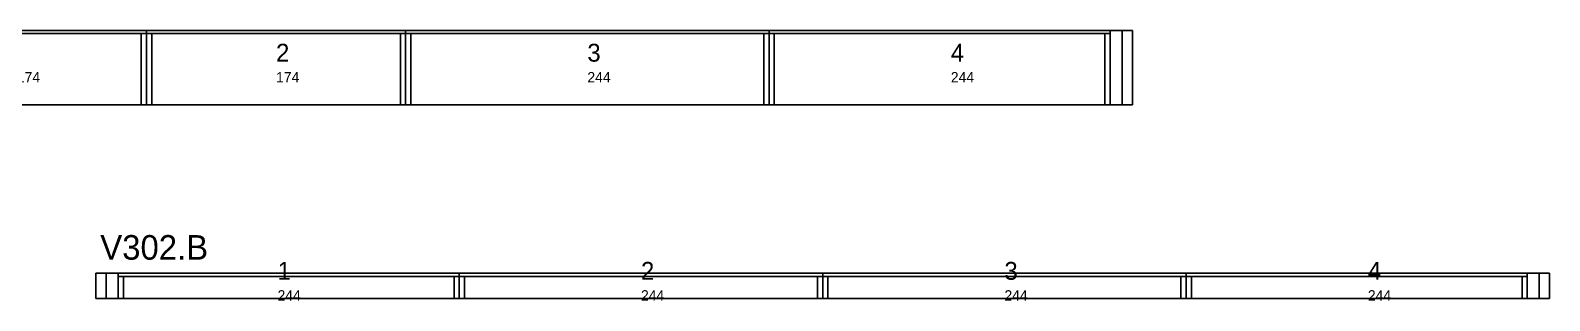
# Model space of a CAD drawing. Header units: metres. Extents: x -10 to 74425, y -2037 to 26.
# Drawn here: x 13459 to 14479, y -1976 to -1794 of the extents above; entities that cross this region are included whole.
import ezdxf

# ---------------------------------------------------------------- set-up
doc = ezdxf.new("R2010")
doc.units = ezdxf.units.M
doc.layers.add('VIGAS', color=7, linetype='Continuous')

msp = doc.modelspace()

# ---------------------------------------------------------------- linework, layer by layer
at = {"layer": 'VIGAS'}
for p, q in [((13363, -1794), (13537, -1794)), ((13537, -1844), (13537, -1794)), ((13537, -1844), (13537, -1794)), ((13537, -1794), (13711, -1794)), ((13537, -1844), (13537, -1794)), ((13537, -1844), (13537, -1794)), ((13537, -1844), (13537, -1794)), ((13711, -1844), (13711, -1794)), ((13711, -1844), (13711, -1794)), ((13711, -1794), (13955, -1794)), ((13711, -1844), (13711, -1794)), ((13711, -1844), (13711, -1794)), ((13711, -1844), (13711, -1794)), ((13955, -1844), (13955, -1794)), ((13955, -1844), (13955, -1794)), ((13955, -1794), (14199, -1794)), ((13955, -1844), (13955, -1794)), ((13955, -1844), (13955, -1794)), ((13955, -1844), (13955, -1794)), ((14184, -1844), (14184, -1794)), ((14192, -1844), (14192, -1794)), ((14199, -1844), (14199, -1794)), ((13378, -1796.2), (13537, -1796.2)), ((13533.5, -1844), (13533.5, -1796.2)), ((13537, -1796.2), (13711, -1796.2)), ((13540.5, -1844), (13540.5, -1796.2)), ((13707.5, -1844), (13707.5, -1796.2)), ((13711, -1796.2), (13955, -1796.2)), ((13714.5, -1844), (13714.5, -1796.2)), ((13951.5, -1844), (13951.5, -1796.2)), ((13955, -1796.2), (14184, -1796.2)), ((13958.5, -1844), (13958.5, -1796.2)), ((14180.5, -1844), (14180.5, -1796.2)), ((13363, -1844), (13537, -1844)), ((13533.5, -1844), (13537, -1844)), ((13537, -1844), (13711, -1844)), ((13537, -1844), (13540.5, -1844)), ((13707.5, -1844), (13711, -1844)), ((13711, -1844), (13955, -1844)), ((13711, -1844), (13714.5, -1844)), ((13951.5, -1844), (13955, -1844)), ((13955, -1844), (14199, -1844)), ((13955, -1844), (13958.5, -1844)), ((14180.5, -1844), (14184, -1844)), ((13503, -1957), (13747, -1957)), ((13503, -1974), (13503, -1957)), ((13510, -1974), (13510, -1957)), ((13518, -1974), (13518, -1957)), ((13747, -1974), (13747, -1957)), ((13747, -1974), (13747, -1957)), ((13747, -1957), (13991, -1957)), ((13747, -1974), (13747, -1957)), ((13747, -1974), (13747, -1957)), ((13747, -1974), (13747, -1957)), ((13991, -1974), (13991, -1957)), ((13991, -1974), (13991, -1957)), ((13991, -1957), (14235, -1957)), ((13991, -1974), (13991, -1957)), ((13991, -1974), (13991, -1957)), ((13991, -1974), (13991, -1957)), ((14235, -1974), (14235, -1957)), ((14235, -1974), (14235, -1957)), ((14235, -1957), (14479, -1957)), ((14235, -1974), (14235, -1957)), ((14235, -1974), (14235, -1957)), ((14235, -1974), (14235, -1957)), ((14464, -1974), (14464, -1957)), ((14472, -1974), (14472, -1957)), ((14479, -1974), (14479, -1957)), ((13518, -1959.2), (13747, -1959.2)), ((13521.5, -1974), (13521.5, -1959.2)), ((13743.5, -1974), (13743.5, -1959.2)), ((13747, -1959.2), (13991, -1959.2)), ((13750.5, -1974), (13750.5, -1959.2)), ((13987.5, -1974), (13987.5, -1959.2)), ((13991, -1959.2), (14235, -1959.2)), ((13994.5, -1974), (13994.5, -1959.2)), ((14231.5, -1974), (14231.5, -1959.2)), ((14235, -1959.2), (14464, -1959.2)), ((14238.5, -1974), (14238.5, -1959.2)), ((14460.5, -1974), (14460.5, -1959.2)), ((13503, -1974), (13747, -1974)), ((13518, -1974), (13521.5, -1974)), ((13743.5, -1974), (13747, -1974)), ((13747, -1974), (13991, -1974)), ((13747, -1974), (13750.5, -1974)), ((13987.5, -1974), (13991, -1974)), ((13991, -1974), (14235, -1974)), ((13991, -1974), (13994.5, -1974)), ((14231.5, -1974), (14235, -1974)), ((14235, -1974), (14479, -1974)), ((14235, -1974), (14238.5, -1974)), ((14460.5, -1974), (14464, -1974))]:
    msp.add_line(p, q, dxfattribs=at)

# ---------------------------------------------------------------- texts
for s, height, p in [('2', 12, (13624, -1815)), ('3', 12, (13833, -1815)), ('4', 12, (14077, -1815)), ('174', 7, (13450, -1829)), ('174', 7, (13624, -1829)), ('244', 7, (13833, -1829)), ('244', 7, (14077, -1829)), ('V302.B', 16.5, (13506, -1948)), ('1', 12, (13625, -1961.5)), ('2', 12, (13869, -1961.5)), ('3', 12, (14113, -1961.5)), ('4', 12, (14357, -1961.5)), ('244', 7, (13625, -1975.5)), ('244', 7, (13869, -1975.5)), ('244', 7, (14113, -1975.5)), ('244', 7, (14357, -1975.5))]:
    msp.add_text(s, height=height, dxfattribs=at).set_placement(p)

doc.saveas('drawing.dxf')
